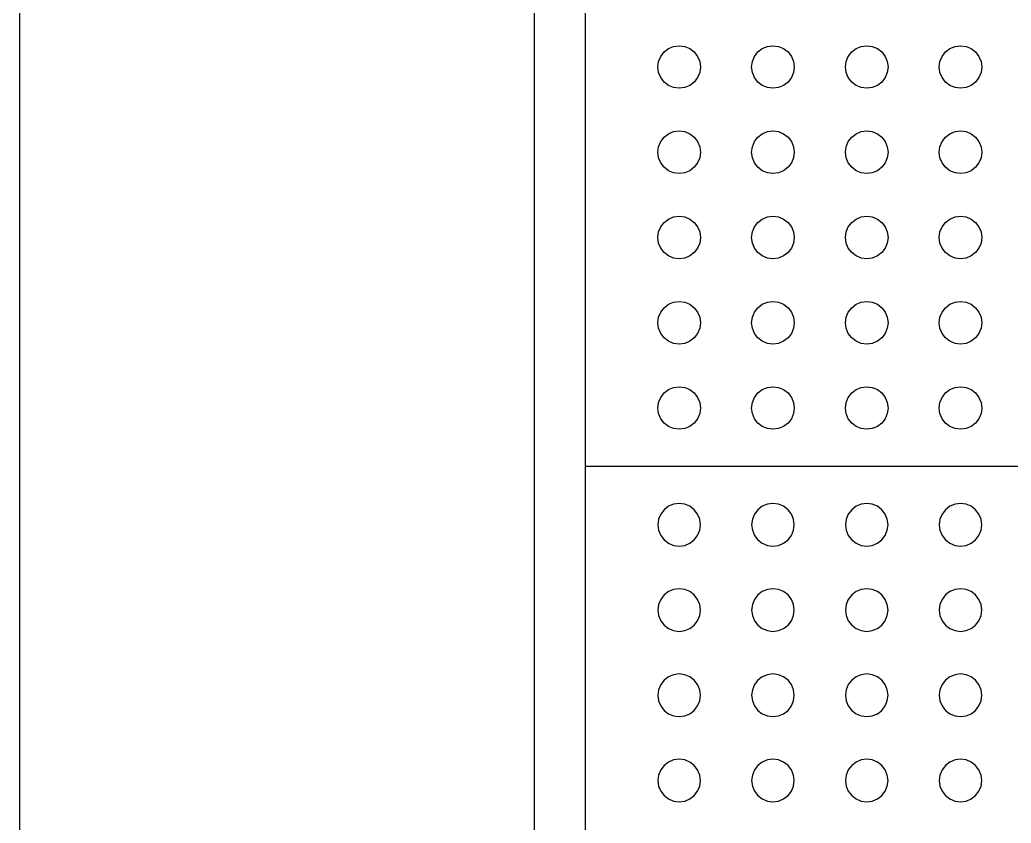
# Model space of a CAD drawing. Header units: millimetres. Extents: x 2562 to 7288, y 778 to 5635.
# Drawn here: x 5957.8 to 5981.05, y 1609.27 to 1628.12 of the extents above; entities that cross this region are included whole.
import ezdxf

# ---------------------------------------------------------------- set-up
doc = ezdxf.new("R2010")
doc.units = ezdxf.units.MM
for name, color, linetype in [('0-gnl-gor3', 252, 'Continuous'), ('2-tef-sabit', 251, 'Continuous'), ('IB- Bar Equipment', 7, 'Continuous')]:
    doc.layers.add(name, color=color, linetype=linetype)

# ---------------------------------------------------------------- blocks, each defined once
blk = doc.blocks.new('drip')
for p, q in [((68315.16, 2539.54), (68314.37, 2538.51)), ((68316.2, 2540.34), (68315.16, 2539.54)), ((68317.4, 2540.84), (68316.2, 2540.34)), ((68318.7, 2541.01), (68317.4, 2540.84)), ((68319.99, 2540.84), (68318.7, 2541.01)), ((68321.2, 2540.34), (68319.99, 2540.84)), ((68322.23, 2539.54), (68321.2, 2540.34)), ((68323.03, 2538.51), (68322.23, 2539.54)), ((68335.16, 2539.54), (68334.37, 2538.51)), ((68336.2, 2540.34), (68335.16, 2539.54)), ((68337.4, 2540.84), (68336.2, 2540.34)), ((68338.7, 2541.01), (68337.4, 2540.84)), ((68339.99, 2540.84), (68338.7, 2541.01)), ((68341.2, 2540.34), (68339.99, 2540.84)), ((68342.23, 2539.54), (68341.2, 2540.34)), ((68343.03, 2538.51), (68342.23, 2539.54)), ((68355.16, 2539.54), (68354.37, 2538.51)), ((68356.2, 2540.34), (68355.16, 2539.54)), ((68357.4, 2540.84), (68356.2, 2540.34)), ((68358.7, 2541.01), (68357.4, 2540.84)), ((68359.99, 2540.84), (68358.7, 2541.01)), ((68361.2, 2540.34), (68359.99, 2540.84)), ((68362.23, 2539.54), (68361.2, 2540.34)), ((68363.03, 2538.51), (68362.23, 2539.54)), ((68375.16, 2539.54), (68374.37, 2538.51)), ((68376.2, 2540.34), (68375.16, 2539.54)), ((68377.4, 2540.84), (68376.2, 2540.34)), ((68378.7, 2541.01), (68377.4, 2540.84)), ((68379.99, 2540.84), (68378.7, 2541.01)), ((68381.2, 2540.34), (68379.99, 2540.84)), ((68382.23, 2539.54), (68381.2, 2540.34)), ((68383.03, 2538.51), (68382.23, 2539.54)), ((68401.76, 2538.51), (68402.56, 2539.54)), ((68402.56, 2539.54), (68403.59, 2540.34)), ((68403.59, 2540.34), (68404.8, 2540.84)), ((68404.8, 2540.84), (68406.09, 2541.01)), ((68406.09, 2541.01), (68407.39, 2540.84)), ((68407.39, 2540.84), (68408.59, 2540.34)), ((68408.59, 2540.34), (68409.63, 2539.54)), ((68409.63, 2539.54), (68410.42, 2538.51)), ((68421.76, 2538.51), (68422.56, 2539.54)), ((68422.56, 2539.54), (68423.59, 2540.34)), ((68423.59, 2540.34), (68424.8, 2540.84)), ((68424.8, 2540.84), (68426.09, 2541.01)), ((68426.09, 2541.01), (68427.39, 2540.84)), ((68427.39, 2540.84), (68428.59, 2540.34)), ((68428.59, 2540.34), (68429.63, 2539.54)), ((68429.63, 2539.54), (68430.42, 2538.51)), ((68441.76, 2538.51), (68442.56, 2539.54)), ((68442.56, 2539.54), (68443.59, 2540.34)), ((68443.59, 2540.34), (68444.8, 2540.84)), ((68444.8, 2540.84), (68446.09, 2541.01)), ((68446.09, 2541.01), (68447.39, 2540.84)), ((68447.39, 2540.84), (68448.59, 2540.34)), ((68448.59, 2540.34), (68449.63, 2539.54)), ((68449.63, 2539.54), (68450.42, 2538.51)), ((68461.76, 2538.51), (68462.56, 2539.54)), ((68462.56, 2539.54), (68463.59, 2540.34)), ((68463.59, 2540.34), (68464.8, 2540.84)), ((68464.8, 2540.84), (68466.09, 2541.01)), ((68466.09, 2541.01), (68467.39, 2540.84)), ((68467.39, 2540.84), (68468.59, 2540.34)), ((68468.59, 2540.34), (68469.63, 2539.54)), ((68469.63, 2539.54), (68470.42, 2538.51)), ((68481.76, 2538.51), (68482.56, 2539.54)), ((68482.56, 2539.54), (68483.59, 2540.34)), ((68483.59, 2540.34), (68484.8, 2540.84)), ((68484.8, 2540.84), (68486.09, 2541.01)), ((68486.09, 2541.01), (68487.39, 2540.84)), ((68487.39, 2540.84), (68488.59, 2540.34)), ((68488.59, 2540.34), (68489.63, 2539.54)), ((68489.63, 2539.54), (68490.42, 2538.51)), ((68313.87, 2537.3), (68313.7, 2536.01)), ((68314.37, 2538.51), (68313.87, 2537.3)), ((68323.53, 2537.3), (68323.03, 2538.51)), ((68323.7, 2536.01), (68323.53, 2537.3)), ((68333.87, 2537.3), (68333.7, 2536.01)), ((68334.37, 2538.51), (68333.87, 2537.3)), ((68343.53, 2537.3), (68343.03, 2538.51)), ((68343.7, 2536.01), (68343.53, 2537.3)), ((68353.87, 2537.3), (68353.7, 2536.01)), ((68354.37, 2538.51), (68353.87, 2537.3)), ((68363.53, 2537.3), (68363.03, 2538.51)), ((68363.7, 2536.01), (68363.53, 2537.3)), ((68373.87, 2537.3), (68373.7, 2536.01)), ((68374.37, 2538.51), (68373.87, 2537.3)), ((68383.53, 2537.3), (68383.03, 2538.51)), ((68383.7, 2536.01), (68383.53, 2537.3)), ((68401.09, 2536.01), (68401.26, 2537.3)), ((68401.26, 2537.3), (68401.76, 2538.51)), ((68410.42, 2538.51), (68410.92, 2537.3)), ((68410.92, 2537.3), (68411.09, 2536.01)), ((68421.09, 2536.01), (68421.26, 2537.3)), ((68421.26, 2537.3), (68421.76, 2538.51)), ((68430.42, 2538.51), (68430.92, 2537.3)), ((68430.92, 2537.3), (68431.09, 2536.01)), ((68441.09, 2536.01), (68441.27, 2537.3)), ((68441.27, 2537.3), (68441.76, 2538.51)), ((68450.42, 2538.51), (68450.92, 2537.3)), ((68450.92, 2537.3), (68451.09, 2536.01)), ((68461.09, 2536.01), (68461.27, 2537.3)), ((68461.27, 2537.3), (68461.76, 2538.51)), ((68470.42, 2538.51), (68470.92, 2537.3)), ((68470.92, 2537.3), (68471.09, 2536.01)), ((68481.09, 2536.01), (68481.27, 2537.3)), ((68481.27, 2537.3), (68481.76, 2538.51)), ((68490.42, 2538.51), (68490.92, 2537.3)), ((68490.92, 2537.3), (68491.09, 2536.01)), ((68313.7, 2536.01), (68313.87, 2534.71)), ((68313.87, 2534.71), (68314.37, 2533.51)), ((68323.03, 2533.51), (68323.53, 2534.71)), ((68323.53, 2534.71), (68323.7, 2536.01)), ((68333.7, 2536.01), (68333.87, 2534.71)), ((68333.87, 2534.71), (68334.37, 2533.51)), ((68343.03, 2533.51), (68343.53, 2534.71)), ((68343.53, 2534.71), (68343.7, 2536.01)), ((68353.7, 2536.01), (68353.87, 2534.71)), ((68353.87, 2534.71), (68354.37, 2533.51)), ((68363.03, 2533.51), (68363.53, 2534.71)), ((68363.53, 2534.71), (68363.7, 2536.01)), ((68373.7, 2536.01), (68373.87, 2534.71)), ((68373.87, 2534.71), (68374.37, 2533.51)), ((68383.03, 2533.51), (68383.53, 2534.71)), ((68383.53, 2534.71), (68383.7, 2536.01)), ((68401.26, 2534.71), (68401.09, 2536.01)), ((68401.76, 2533.51), (68401.26, 2534.71)), ((68410.92, 2534.71), (68410.42, 2533.51)), ((68411.09, 2536.01), (68410.92, 2534.71)), ((68421.26, 2534.71), (68421.09, 2536.01)), ((68421.76, 2533.51), (68421.26, 2534.71)), ((68430.92, 2534.71), (68430.42, 2533.51)), ((68431.09, 2536.01), (68430.92, 2534.71)), ((68441.27, 2534.71), (68441.09, 2536.01)), ((68441.76, 2533.51), (68441.27, 2534.71)), ((68450.92, 2534.71), (68450.42, 2533.51)), ((68451.09, 2536.01), (68450.92, 2534.71)), ((68461.27, 2534.71), (68461.09, 2536.01)), ((68461.76, 2533.51), (68461.27, 2534.71)), ((68470.92, 2534.71), (68470.42, 2533.51)), ((68471.09, 2536.01), (68470.92, 2534.71)), ((68481.27, 2534.71), (68481.09, 2536.01)), ((68481.76, 2533.51), (68481.27, 2534.71)), ((68490.92, 2534.71), (68490.42, 2533.51)), ((68491.09, 2536.01), (68490.92, 2534.71)), ((68314.37, 2533.51), (68315.16, 2532.47)), ((68315.16, 2532.47), (68316.2, 2531.68)), ((68321.2, 2531.68), (68322.23, 2532.47)), ((68322.23, 2532.47), (68323.03, 2533.51)), ((68334.37, 2533.51), (68335.16, 2532.47)), ((68335.16, 2532.47), (68336.2, 2531.68)), ((68341.2, 2531.68), (68342.23, 2532.47)), ((68342.23, 2532.47), (68343.03, 2533.51)), ((68354.37, 2533.51), (68355.16, 2532.47)), ((68355.16, 2532.47), (68356.2, 2531.68)), ((68361.2, 2531.68), (68362.23, 2532.47)), ((68362.23, 2532.47), (68363.03, 2533.51)), ((68374.37, 2533.51), (68375.16, 2532.47)), ((68375.16, 2532.47), (68376.2, 2531.68)), ((68381.2, 2531.68), (68382.23, 2532.47)), ((68382.23, 2532.47), (68383.03, 2533.51)), ((68402.56, 2532.47), (68401.76, 2533.51)), ((68403.59, 2531.68), (68402.56, 2532.47)), ((68409.63, 2532.47), (68408.59, 2531.68)), ((68410.42, 2533.51), (68409.63, 2532.47)), ((68422.56, 2532.47), (68421.76, 2533.51)), ((68423.59, 2531.68), (68422.56, 2532.47)), ((68429.63, 2532.47), (68428.59, 2531.68)), ((68430.42, 2533.51), (68429.63, 2532.47)), ((68442.56, 2532.47), (68441.76, 2533.51)), ((68443.59, 2531.68), (68442.56, 2532.47)), ((68449.63, 2532.47), (68448.59, 2531.68)), ((68450.42, 2533.51), (68449.63, 2532.47)), ((68462.56, 2532.47), (68461.76, 2533.51)), ((68463.59, 2531.68), (68462.56, 2532.47)), ((68469.63, 2532.47), (68468.59, 2531.68)), ((68470.42, 2533.51), (68469.63, 2532.47)), ((68482.56, 2532.47), (68481.76, 2533.51)), ((68483.59, 2531.68), (68482.56, 2532.47)), ((68489.63, 2532.47), (68488.59, 2531.68)), ((68490.42, 2533.51), (68489.63, 2532.47)), ((68316.2, 2531.68), (68317.4, 2531.18)), ((68317.4, 2531.18), (68318.7, 2531.01)), ((68318.7, 2531.01), (68319.99, 2531.18)), ((68319.99, 2531.18), (68321.2, 2531.68)), ((68336.2, 2531.68), (68337.4, 2531.18)), ((68337.4, 2531.18), (68338.7, 2531.01)), ((68338.7, 2531.01), (68339.99, 2531.18)), ((68339.99, 2531.18), (68341.2, 2531.68)), ((68356.2, 2531.68), (68357.4, 2531.18)), ((68357.4, 2531.18), (68358.7, 2531.01)), ((68358.7, 2531.01), (68359.99, 2531.18)), ((68359.99, 2531.18), (68361.2, 2531.68)), ((68376.2, 2531.68), (68377.4, 2531.18)), ((68377.4, 2531.18), (68378.7, 2531.01)), ((68378.7, 2531.01), (68379.99, 2531.18)), ((68379.99, 2531.18), (68381.2, 2531.68)), ((68404.8, 2531.18), (68403.59, 2531.68)), ((68406.09, 2531.01), (68404.8, 2531.18)), ((68407.39, 2531.18), (68406.09, 2531.01)), ((68408.59, 2531.68), (68407.39, 2531.18)), ((68424.8, 2531.18), (68423.59, 2531.68)), ((68426.09, 2531.01), (68424.8, 2531.18)), ((68427.39, 2531.18), (68426.09, 2531.01)), ((68428.59, 2531.68), (68427.39, 2531.18)), ((68444.8, 2531.18), (68443.59, 2531.68)), ((68446.09, 2531.01), (68444.8, 2531.18)), ((68447.39, 2531.18), (68446.09, 2531.01)), ((68448.59, 2531.68), (68447.39, 2531.18)), ((68464.8, 2531.18), (68463.59, 2531.68)), ((68466.09, 2531.01), (68464.8, 2531.18)), ((68467.39, 2531.18), (68466.09, 2531.01)), ((68468.59, 2531.68), (68467.39, 2531.18)), ((68484.8, 2531.18), (68483.59, 2531.68)), ((68486.09, 2531.01), (68484.8, 2531.18)), ((68487.39, 2531.18), (68486.09, 2531.01)), ((68488.59, 2531.68), (68487.39, 2531.18)), ((68317.4, 2518.84), (68316.2, 2518.34)), ((68318.7, 2519.01), (68317.4, 2518.84)), ((68319.99, 2518.84), (68318.7, 2519.01)), ((68321.2, 2518.34), (68319.99, 2518.84)), ((68337.4, 2518.84), (68336.2, 2518.34)), ((68338.7, 2519.01), (68337.4, 2518.84)), ((68339.99, 2518.84), (68338.7, 2519.01)), ((68341.2, 2518.34), (68339.99, 2518.84)), ((68357.4, 2518.84), (68356.2, 2518.34)), ((68358.7, 2519.01), (68357.4, 2518.84)), ((68359.99, 2518.84), (68358.7, 2519.01)), ((68361.2, 2518.34), (68359.99, 2518.84)), ((68377.4, 2518.84), (68376.2, 2518.34)), ((68378.7, 2519.01), (68377.4, 2518.84)), ((68379.99, 2518.84), (68378.7, 2519.01)), ((68381.2, 2518.34), (68379.99, 2518.84)), ((68403.59, 2518.34), (68404.8, 2518.84)), ((68404.8, 2518.84), (68406.09, 2519.01)), ((68406.09, 2519.01), (68407.39, 2518.84)), ((68407.39, 2518.84), (68408.59, 2518.34)), ((68423.59, 2518.34), (68424.8, 2518.84)), ((68424.8, 2518.84), (68426.09, 2519.01)), ((68426.09, 2519.01), (68427.39, 2518.84)), ((68427.39, 2518.84), (68428.59, 2518.34)), ((68443.59, 2518.34), (68444.8, 2518.84)), ((68444.8, 2518.84), (68446.09, 2519.01)), ((68446.09, 2519.01), (68447.39, 2518.84)), ((68447.39, 2518.84), (68448.59, 2518.34)), ((68463.59, 2518.34), (68464.8, 2518.84)), ((68464.8, 2518.84), (68466.09, 2519.01)), ((68466.09, 2519.01), (68467.39, 2518.84)), ((68467.39, 2518.84), (68468.59, 2518.34)), ((68483.59, 2518.34), (68484.8, 2518.84)), ((68484.8, 2518.84), (68486.09, 2519.01)), ((68486.09, 2519.01), (68487.39, 2518.84)), ((68487.39, 2518.84), (68488.59, 2518.34)), ((68314.37, 2516.51), (68313.87, 2515.3)), ((68315.16, 2517.54), (68314.37, 2516.51)), ((68316.2, 2518.34), (68315.16, 2517.54)), ((68322.23, 2517.54), (68321.2, 2518.34)), ((68323.03, 2516.51), (68322.23, 2517.54)), ((68323.53, 2515.3), (68323.03, 2516.51)), ((68334.37, 2516.51), (68333.87, 2515.3)), ((68335.16, 2517.54), (68334.37, 2516.51)), ((68336.2, 2518.34), (68335.16, 2517.54)), ((68342.23, 2517.54), (68341.2, 2518.34)), ((68343.03, 2516.51), (68342.23, 2517.54)), ((68343.53, 2515.3), (68343.03, 2516.51)), ((68354.37, 2516.51), (68353.87, 2515.3)), ((68355.16, 2517.54), (68354.37, 2516.51)), ((68356.2, 2518.34), (68355.16, 2517.54)), ((68362.23, 2517.54), (68361.2, 2518.34)), ((68363.03, 2516.51), (68362.23, 2517.54)), ((68363.53, 2515.3), (68363.03, 2516.51)), ((68374.37, 2516.51), (68373.87, 2515.3)), ((68375.16, 2517.54), (68374.37, 2516.51)), ((68376.2, 2518.34), (68375.16, 2517.54)), ((68382.23, 2517.54), (68381.2, 2518.34)), ((68383.03, 2516.51), (68382.23, 2517.54)), ((68383.53, 2515.3), (68383.03, 2516.51)), ((68401.26, 2515.3), (68401.76, 2516.51)), ((68401.76, 2516.51), (68402.56, 2517.54)), ((68402.56, 2517.54), (68403.59, 2518.34)), ((68408.59, 2518.34), (68409.63, 2517.54)), ((68409.63, 2517.54), (68410.42, 2516.51)), ((68410.42, 2516.51), (68410.92, 2515.3)), ((68421.26, 2515.3), (68421.76, 2516.51)), ((68421.76, 2516.51), (68422.56, 2517.54)), ((68422.56, 2517.54), (68423.59, 2518.34)), ((68428.59, 2518.34), (68429.63, 2517.54)), ((68429.63, 2517.54), (68430.42, 2516.51)), ((68430.42, 2516.51), (68430.92, 2515.3)), ((68441.27, 2515.3), (68441.76, 2516.51)), ((68441.76, 2516.51), (68442.56, 2517.54)), ((68442.56, 2517.54), (68443.59, 2518.34)), ((68448.59, 2518.34), (68449.63, 2517.54)), ((68449.63, 2517.54), (68450.42, 2516.51)), ((68450.42, 2516.51), (68450.92, 2515.3)), ((68461.27, 2515.3), (68461.76, 2516.51)), ((68461.76, 2516.51), (68462.56, 2517.54)), ((68462.56, 2517.54), (68463.59, 2518.34)), ((68468.59, 2518.34), (68469.63, 2517.54)), ((68469.63, 2517.54), (68470.42, 2516.51)), ((68470.42, 2516.51), (68470.92, 2515.3)), ((68481.27, 2515.3), (68481.76, 2516.51)), ((68481.76, 2516.51), (68482.56, 2517.54)), ((68482.56, 2517.54), (68483.59, 2518.34)), ((68488.59, 2518.34), (68489.63, 2517.54)), ((68489.63, 2517.54), (68490.42, 2516.51)), ((68490.42, 2516.51), (68490.92, 2515.3)), ((68313.87, 2515.3), (68313.7, 2514.01)), ((68313.7, 2514.01), (68313.87, 2512.71)), ((68323.7, 2514.01), (68323.53, 2515.3)), ((68323.53, 2512.71), (68323.7, 2514.01)), ((68333.87, 2515.3), (68333.7, 2514.01)), ((68333.7, 2514.01), (68333.87, 2512.71)), ((68343.7, 2514.01), (68343.53, 2515.3)), ((68343.53, 2512.71), (68343.7, 2514.01)), ((68353.87, 2515.3), (68353.7, 2514.01)), ((68353.7, 2514.01), (68353.87, 2512.71)), ((68363.7, 2514.01), (68363.53, 2515.3)), ((68363.53, 2512.71), (68363.7, 2514.01)), ((68373.87, 2515.3), (68373.7, 2514.01)), ((68373.7, 2514.01), (68373.87, 2512.71)), ((68383.7, 2514.01), (68383.53, 2515.3)), ((68383.53, 2512.71), (68383.7, 2514.01)), ((68401.09, 2514.01), (68401.26, 2515.3)), ((68401.26, 2512.71), (68401.09, 2514.01)), ((68410.92, 2515.3), (68411.09, 2514.01)), ((68411.09, 2514.01), (68410.92, 2512.71)), ((68421.09, 2514.01), (68421.26, 2515.3)), ((68421.26, 2512.71), (68421.09, 2514.01)), ((68430.92, 2515.3), (68431.09, 2514.01)), ((68431.09, 2514.01), (68430.92, 2512.71)), ((68441.09, 2514.01), (68441.27, 2515.3)), ((68441.27, 2512.71), (68441.09, 2514.01)), ((68450.92, 2515.3), (68451.09, 2514.01)), ((68451.09, 2514.01), (68450.92, 2512.71)), ((68461.09, 2514.01), (68461.27, 2515.3)), ((68461.27, 2512.71), (68461.09, 2514.01)), ((68470.92, 2515.3), (68471.09, 2514.01)), ((68471.09, 2514.01), (68470.92, 2512.71)), ((68481.09, 2514.01), (68481.27, 2515.3)), ((68481.27, 2512.71), (68481.09, 2514.01)), ((68490.92, 2515.3), (68491.09, 2514.01)), ((68491.09, 2514.01), (68490.92, 2512.71)), ((68313.87, 2512.71), (68314.37, 2511.51)), ((68314.37, 2511.51), (68315.16, 2510.47)), ((68322.23, 2510.47), (68323.03, 2511.51)), ((68323.03, 2511.51), (68323.53, 2512.71)), ((68333.87, 2512.71), (68334.37, 2511.51)), ((68334.37, 2511.51), (68335.16, 2510.47)), ((68342.23, 2510.47), (68343.03, 2511.51)), ((68343.03, 2511.51), (68343.53, 2512.71)), ((68353.87, 2512.71), (68354.37, 2511.51)), ((68354.37, 2511.51), (68355.16, 2510.47)), ((68362.23, 2510.47), (68363.03, 2511.51)), ((68363.03, 2511.51), (68363.53, 2512.71)), ((68373.87, 2512.71), (68374.37, 2511.51)), ((68374.37, 2511.51), (68375.16, 2510.47)), ((68382.23, 2510.47), (68383.03, 2511.51)), ((68383.03, 2511.51), (68383.53, 2512.71)), ((68401.76, 2511.51), (68401.26, 2512.71)), ((68402.56, 2510.47), (68401.76, 2511.51)), ((68410.42, 2511.51), (68409.63, 2510.47)), ((68410.92, 2512.71), (68410.42, 2511.51)), ((68421.76, 2511.51), (68421.26, 2512.71)), ((68422.56, 2510.47), (68421.76, 2511.51)), ((68430.42, 2511.51), (68429.63, 2510.47)), ((68430.92, 2512.71), (68430.42, 2511.51)), ((68441.76, 2511.51), (68441.27, 2512.71)), ((68442.56, 2510.47), (68441.76, 2511.51)), ((68450.42, 2511.51), (68449.63, 2510.47)), ((68450.92, 2512.71), (68450.42, 2511.51)), ((68461.76, 2511.51), (68461.27, 2512.71)), ((68462.56, 2510.47), (68461.76, 2511.51)), ((68470.42, 2511.51), (68469.63, 2510.47)), ((68470.92, 2512.71), (68470.42, 2511.51)), ((68481.76, 2511.51), (68481.27, 2512.71)), ((68482.56, 2510.47), (68481.76, 2511.51)), ((68490.42, 2511.51), (68489.63, 2510.47)), ((68490.92, 2512.71), (68490.42, 2511.51)), ((68315.16, 2510.47), (68316.2, 2509.68)), ((68316.2, 2509.68), (68317.4, 2509.18)), ((68317.4, 2509.18), (68318.7, 2509.01)), ((68318.7, 2509.01), (68319.99, 2509.18)), ((68319.99, 2509.18), (68321.2, 2509.68)), ((68321.2, 2509.68), (68322.23, 2510.47)), ((68335.16, 2510.47), (68336.2, 2509.68)), ((68336.2, 2509.68), (68337.4, 2509.18)), ((68337.4, 2509.18), (68338.7, 2509.01)), ((68338.7, 2509.01), (68339.99, 2509.18)), ((68339.99, 2509.18), (68341.2, 2509.68)), ((68341.2, 2509.68), (68342.23, 2510.47)), ((68355.16, 2510.47), (68356.2, 2509.68)), ((68356.2, 2509.68), (68357.4, 2509.18)), ((68357.4, 2509.18), (68358.7, 2509.01)), ((68358.7, 2509.01), (68359.99, 2509.18)), ((68359.99, 2509.18), (68361.2, 2509.68)), ((68361.2, 2509.68), (68362.23, 2510.47)), ((68375.16, 2510.47), (68376.2, 2509.68)), ((68376.2, 2509.68), (68377.4, 2509.18)), ((68377.4, 2509.18), (68378.7, 2509.01)), ((68378.7, 2509.01), (68379.99, 2509.18)), ((68379.99, 2509.18), (68381.2, 2509.68)), ((68381.2, 2509.68), (68382.23, 2510.47)), ((68403.59, 2509.68), (68402.56, 2510.47)), ((68404.8, 2509.18), (68403.59, 2509.68)), ((68406.09, 2509.01), (68404.8, 2509.18)), ((68407.39, 2509.18), (68406.09, 2509.01)), ((68408.59, 2509.68), (68407.39, 2509.18)), ((68409.63, 2510.47), (68408.59, 2509.68)), ((68423.59, 2509.68), (68422.56, 2510.47)), ((68424.8, 2509.18), (68423.59, 2509.68)), ((68426.09, 2509.01), (68424.8, 2509.18)), ((68427.39, 2509.18), (68426.09, 2509.01)), ((68428.59, 2509.68), (68427.39, 2509.18)), ((68429.63, 2510.47), (68428.59, 2509.68)), ((68443.59, 2509.68), (68442.56, 2510.47)), ((68444.8, 2509.18), (68443.59, 2509.68)), ((68446.09, 2509.01), (68444.8, 2509.18)), ((68447.39, 2509.18), (68446.09, 2509.01)), ((68448.59, 2509.68), (68447.39, 2509.18)), ((68449.63, 2510.47), (68448.59, 2509.68)), ((68463.59, 2509.68), (68462.56, 2510.47)), ((68464.8, 2509.18), (68463.59, 2509.68)), ((68466.09, 2509.01), (68464.8, 2509.18)), ((68467.39, 2509.18), (68466.09, 2509.01)), ((68468.59, 2509.68), (68467.39, 2509.18)), ((68469.63, 2510.47), (68468.59, 2509.68)), ((68483.59, 2509.68), (68482.56, 2510.47)), ((68484.8, 2509.18), (68483.59, 2509.68)), ((68486.09, 2509.01), (68484.8, 2509.18)), ((68487.39, 2509.18), (68486.09, 2509.01)), ((68488.59, 2509.68), (68487.39, 2509.18)), ((68489.63, 2510.47), (68488.59, 2509.68)), ((68315.16, 2495.54), (68314.37, 2494.51)), ((68316.2, 2496.34), (68315.16, 2495.54)), ((68317.4, 2496.84), (68316.2, 2496.34)), ((68318.7, 2497.01), (68317.4, 2496.84)), ((68319.99, 2496.84), (68318.7, 2497.01)), ((68321.2, 2496.34), (68319.99, 2496.84)), ((68322.23, 2495.54), (68321.2, 2496.34)), ((68323.03, 2494.51), (68322.23, 2495.54)), ((68335.16, 2495.54), (68334.37, 2494.51)), ((68336.2, 2496.34), (68335.16, 2495.54)), ((68337.4, 2496.84), (68336.2, 2496.34)), ((68338.7, 2497.01), (68337.4, 2496.84)), ((68339.99, 2496.84), (68338.7, 2497.01)), ((68341.2, 2496.34), (68339.99, 2496.84)), ((68342.23, 2495.54), (68341.2, 2496.34)), ((68343.03, 2494.51), (68342.23, 2495.54)), ((68355.16, 2495.54), (68354.37, 2494.51)), ((68356.2, 2496.34), (68355.16, 2495.54)), ((68357.4, 2496.84), (68356.2, 2496.34)), ((68358.7, 2497.01), (68357.4, 2496.84)), ((68359.99, 2496.84), (68358.7, 2497.01)), ((68361.2, 2496.34), (68359.99, 2496.84)), ((68362.23, 2495.54), (68361.2, 2496.34)), ((68363.03, 2494.51), (68362.23, 2495.54)), ((68375.16, 2495.54), (68374.37, 2494.51)), ((68376.2, 2496.34), (68375.16, 2495.54)), ((68377.4, 2496.84), (68376.2, 2496.34)), ((68378.7, 2497.01), (68377.4, 2496.84)), ((68379.99, 2496.84), (68378.7, 2497.01)), ((68381.2, 2496.34), (68379.99, 2496.84)), ((68382.23, 2495.54), (68381.2, 2496.34)), ((68383.03, 2494.51), (68382.23, 2495.54)), ((68401.76, 2494.51), (68402.56, 2495.54)), ((68402.56, 2495.54), (68403.59, 2496.34)), ((68403.59, 2496.34), (68404.8, 2496.84)), ((68404.8, 2496.84), (68406.09, 2497.01)), ((68406.09, 2497.01), (68407.39, 2496.84)), ((68407.39, 2496.84), (68408.59, 2496.34)), ((68408.59, 2496.34), (68409.63, 2495.54)), ((68409.63, 2495.54), (68410.42, 2494.51)), ((68421.76, 2494.51), (68422.56, 2495.54)), ((68422.56, 2495.54), (68423.59, 2496.34)), ((68423.59, 2496.34), (68424.8, 2496.84)), ((68424.8, 2496.84), (68426.09, 2497.01)), ((68426.09, 2497.01), (68427.39, 2496.84)), ((68427.39, 2496.84), (68428.59, 2496.34)), ((68428.59, 2496.34), (68429.63, 2495.54)), ((68429.63, 2495.54), (68430.42, 2494.51)), ((68441.76, 2494.51), (68442.56, 2495.54)), ((68442.56, 2495.54), (68443.59, 2496.34)), ((68443.59, 2496.34), (68444.8, 2496.84)), ((68444.8, 2496.84), (68446.09, 2497.01)), ((68446.09, 2497.01), (68447.39, 2496.84)), ((68447.39, 2496.84), (68448.59, 2496.34)), ((68448.59, 2496.34), (68449.63, 2495.54)), ((68449.63, 2495.54), (68450.42, 2494.51)), ((68461.76, 2494.51), (68462.56, 2495.54)), ((68462.56, 2495.54), (68463.59, 2496.34)), ((68463.59, 2496.34), (68464.8, 2496.84)), ((68464.8, 2496.84), (68466.09, 2497.01)), ((68466.09, 2497.01), (68467.39, 2496.84)), ((68467.39, 2496.84), (68468.59, 2496.34)), ((68468.59, 2496.34), (68469.63, 2495.54)), ((68469.63, 2495.54), (68470.42, 2494.51)), ((68481.76, 2494.51), (68482.56, 2495.54)), ((68482.56, 2495.54), (68483.59, 2496.34)), ((68483.59, 2496.34), (68484.8, 2496.84)), ((68484.8, 2496.84), (68486.09, 2497.01)), ((68486.09, 2497.01), (68487.39, 2496.84)), ((68487.39, 2496.84), (68488.59, 2496.34)), ((68488.59, 2496.34), (68489.63, 2495.54)), ((68489.63, 2495.54), (68490.42, 2494.51)), ((68313.87, 2493.3), (68313.7, 2492.01)), ((68314.37, 2494.51), (68313.87, 2493.3)), ((68323.53, 2493.3), (68323.03, 2494.51)), ((68323.7, 2492.01), (68323.53, 2493.3)), ((68333.87, 2493.3), (68333.7, 2492.01)), ((68334.37, 2494.51), (68333.87, 2493.3)), ((68343.53, 2493.3), (68343.03, 2494.51)), ((68343.7, 2492.01), (68343.53, 2493.3)), ((68353.87, 2493.3), (68353.7, 2492.01)), ((68354.37, 2494.51), (68353.87, 2493.3)), ((68363.53, 2493.3), (68363.03, 2494.51)), ((68363.7, 2492.01), (68363.53, 2493.3)), ((68373.87, 2493.3), (68373.7, 2492.01)), ((68374.37, 2494.51), (68373.87, 2493.3)), ((68383.53, 2493.3), (68383.03, 2494.51)), ((68383.7, 2492.01), (68383.53, 2493.3)), ((68401.09, 2492.01), (68401.26, 2493.3)), ((68401.26, 2493.3), (68401.76, 2494.51)), ((68410.42, 2494.51), (68410.92, 2493.3)), ((68410.92, 2493.3), (68411.09, 2492.01)), ((68421.09, 2492.01), (68421.26, 2493.3)), ((68421.26, 2493.3), (68421.76, 2494.51)), ((68430.42, 2494.51), (68430.92, 2493.3)), ((68430.92, 2493.3), (68431.09, 2492.01)), ((68441.09, 2492.01), (68441.27, 2493.3)), ((68441.27, 2493.3), (68441.76, 2494.51)), ((68450.42, 2494.51), (68450.92, 2493.3)), ((68450.92, 2493.3), (68451.09, 2492.01)), ((68461.09, 2492.01), (68461.27, 2493.3)), ((68461.27, 2493.3), (68461.76, 2494.51)), ((68470.42, 2494.51), (68470.92, 2493.3)), ((68470.92, 2493.3), (68471.09, 2492.01)), ((68481.09, 2492.01), (68481.27, 2493.3)), ((68481.27, 2493.3), (68481.76, 2494.51)), ((68490.42, 2494.51), (68490.92, 2493.3)), ((68490.92, 2493.3), (68491.09, 2492.01)), ((68313.7, 2492.01), (68313.87, 2490.71)), ((68313.87, 2490.71), (68314.37, 2489.51)), ((68323.03, 2489.51), (68323.53, 2490.71)), ((68323.53, 2490.71), (68323.7, 2492.01)), ((68333.7, 2492.01), (68333.87, 2490.71)), ((68333.87, 2490.71), (68334.37, 2489.51)), ((68343.03, 2489.51), (68343.53, 2490.71)), ((68343.53, 2490.71), (68343.7, 2492.01)), ((68353.7, 2492.01), (68353.87, 2490.71)), ((68353.87, 2490.71), (68354.37, 2489.51)), ((68363.03, 2489.51), (68363.53, 2490.71)), ((68363.53, 2490.71), (68363.7, 2492.01)), ((68373.7, 2492.01), (68373.87, 2490.71)), ((68373.87, 2490.71), (68374.37, 2489.51)), ((68383.03, 2489.51), (68383.53, 2490.71)), ((68383.53, 2490.71), (68383.7, 2492.01)), ((68401.26, 2490.71), (68401.09, 2492.01)), ((68401.76, 2489.51), (68401.26, 2490.71)), ((68410.92, 2490.71), (68410.42, 2489.51)), ((68411.09, 2492.01), (68410.92, 2490.71)), ((68421.26, 2490.71), (68421.09, 2492.01)), ((68421.76, 2489.51), (68421.26, 2490.71)), ((68430.92, 2490.71), (68430.42, 2489.51)), ((68431.09, 2492.01), (68430.92, 2490.71)), ((68441.27, 2490.71), (68441.09, 2492.01)), ((68441.76, 2489.51), (68441.27, 2490.71)), ((68450.92, 2490.71), (68450.42, 2489.51)), ((68451.09, 2492.01), (68450.92, 2490.71)), ((68461.27, 2490.71), (68461.09, 2492.01)), ((68461.76, 2489.51), (68461.27, 2490.71)), ((68470.92, 2490.71), (68470.42, 2489.51)), ((68471.09, 2492.01), (68470.92, 2490.71)), ((68481.27, 2490.71), (68481.09, 2492.01)), ((68481.76, 2489.51), (68481.27, 2490.71)), ((68490.92, 2490.71), (68490.42, 2489.51)), ((68491.09, 2492.01), (68490.92, 2490.71)), ((68314.37, 2489.51), (68315.16, 2488.47)), ((68315.16, 2488.47), (68316.2, 2487.68)), ((68321.2, 2487.68), (68322.23, 2488.47)), ((68322.23, 2488.47), (68323.03, 2489.51)), ((68334.37, 2489.51), (68335.16, 2488.47)), ((68335.16, 2488.47), (68336.2, 2487.68)), ((68341.2, 2487.68), (68342.23, 2488.47)), ((68342.23, 2488.47), (68343.03, 2489.51)), ((68354.37, 2489.51), (68355.16, 2488.47)), ((68355.16, 2488.47), (68356.2, 2487.68)), ((68361.2, 2487.68), (68362.23, 2488.47)), ((68362.23, 2488.47), (68363.03, 2489.51)), ((68374.37, 2489.51), (68375.16, 2488.47)), ((68375.16, 2488.47), (68376.2, 2487.68)), ((68381.2, 2487.68), (68382.23, 2488.47)), ((68382.23, 2488.47), (68383.03, 2489.51)), ((68402.56, 2488.47), (68401.76, 2489.51)), ((68403.59, 2487.68), (68402.56, 2488.47)), ((68409.63, 2488.47), (68408.59, 2487.68)), ((68410.42, 2489.51), (68409.63, 2488.47)), ((68422.56, 2488.47), (68421.76, 2489.51)), ((68423.59, 2487.68), (68422.56, 2488.47)), ((68429.63, 2488.47), (68428.59, 2487.68)), ((68430.42, 2489.51), (68429.63, 2488.47)), ((68442.56, 2488.47), (68441.76, 2489.51)), ((68443.59, 2487.68), (68442.56, 2488.47)), ((68449.63, 2488.47), (68448.59, 2487.68)), ((68450.42, 2489.51), (68449.63, 2488.47)), ((68462.56, 2488.47), (68461.76, 2489.51)), ((68463.59, 2487.68), (68462.56, 2488.47)), ((68469.63, 2488.47), (68468.59, 2487.68)), ((68470.42, 2489.51), (68469.63, 2488.47)), ((68482.56, 2488.47), (68481.76, 2489.51)), ((68483.59, 2487.68), (68482.56, 2488.47)), ((68489.63, 2488.47), (68488.59, 2487.68)), ((68490.42, 2489.51), (68489.63, 2488.47)), ((68316.2, 2487.68), (68317.4, 2487.18)), ((68317.4, 2487.18), (68318.7, 2487.01)), ((68318.7, 2487.01), (68319.99, 2487.18)), ((68319.99, 2487.18), (68321.2, 2487.68)), ((68336.2, 2487.68), (68337.4, 2487.18)), ((68337.4, 2487.18), (68338.7, 2487.01)), ((68338.7, 2487.01), (68339.99, 2487.18)), ((68339.99, 2487.18), (68341.2, 2487.68)), ((68356.2, 2487.68), (68357.4, 2487.18)), ((68357.4, 2487.18), (68358.7, 2487.01)), ((68358.7, 2487.01), (68359.99, 2487.18)), ((68359.99, 2487.18), (68361.2, 2487.68)), ((68376.2, 2487.68), (68377.4, 2487.18)), ((68377.4, 2487.18), (68378.7, 2487.01)), ((68378.7, 2487.01), (68379.99, 2487.18)), ((68379.99, 2487.18), (68381.2, 2487.68)), ((68404.8, 2487.18), (68403.59, 2487.68)), ((68406.09, 2487.01), (68404.8, 2487.18)), ((68407.39, 2487.18), (68406.09, 2487.01)), ((68408.59, 2487.68), (68407.39, 2487.18)), ((68424.8, 2487.18), (68423.59, 2487.68)), ((68426.09, 2487.01), (68424.8, 2487.18)), ((68427.39, 2487.18), (68426.09, 2487.01)), ((68428.59, 2487.68), (68427.39, 2487.18)), ((68444.8, 2487.18), (68443.59, 2487.68)), ((68446.09, 2487.01), (68444.8, 2487.18)), ((68447.39, 2487.18), (68446.09, 2487.01)), ((68448.59, 2487.68), (68447.39, 2487.18)), ((68464.8, 2487.18), (68463.59, 2487.68)), ((68466.09, 2487.01), (68464.8, 2487.18)), ((68467.39, 2487.18), (68466.09, 2487.01)), ((68468.59, 2487.68), (68467.39, 2487.18)), ((68484.8, 2487.18), (68483.59, 2487.68)), ((68486.09, 2487.01), (68484.8, 2487.18)), ((68487.39, 2487.18), (68486.09, 2487.01)), ((68488.59, 2487.68), (68487.39, 2487.18)), ((68316.2, 2474.34), (68315.16, 2473.54)), ((68317.4, 2474.84), (68316.2, 2474.34)), ((68318.7, 2475.01), (68317.4, 2474.84)), ((68319.99, 2474.84), (68318.7, 2475.01)), ((68321.2, 2474.34), (68319.99, 2474.84)), ((68322.23, 2473.54), (68321.2, 2474.34)), ((68336.2, 2474.34), (68335.16, 2473.54)), ((68337.4, 2474.84), (68336.2, 2474.34)), ((68338.7, 2475.01), (68337.4, 2474.84)), ((68339.99, 2474.84), (68338.7, 2475.01)), ((68341.2, 2474.34), (68339.99, 2474.84)), ((68342.23, 2473.54), (68341.2, 2474.34)), ((68356.2, 2474.34), (68355.16, 2473.54)), ((68357.4, 2474.84), (68356.2, 2474.34)), ((68358.7, 2475.01), (68357.4, 2474.84)), ((68359.99, 2474.84), (68358.7, 2475.01)), ((68361.2, 2474.34), (68359.99, 2474.84)), ((68362.23, 2473.54), (68361.2, 2474.34)), ((68376.2, 2474.34), (68375.16, 2473.54)), ((68377.4, 2474.84), (68376.2, 2474.34)), ((68378.7, 2475.01), (68377.4, 2474.84)), ((68379.99, 2474.84), (68378.7, 2475.01)), ((68381.2, 2474.34), (68379.99, 2474.84)), ((68382.23, 2473.54), (68381.2, 2474.34)), ((68402.56, 2473.54), (68403.59, 2474.34)), ((68403.59, 2474.34), (68404.8, 2474.84)), ((68404.8, 2474.84), (68406.09, 2475.01)), ((68406.09, 2475.01), (68407.39, 2474.84)), ((68407.39, 2474.84), (68408.59, 2474.34)), ((68408.59, 2474.34), (68409.63, 2473.54)), ((68422.56, 2473.54), (68423.59, 2474.34)), ((68423.59, 2474.34), (68424.8, 2474.84)), ((68424.8, 2474.84), (68426.09, 2475.01)), ((68426.09, 2475.01), (68427.39, 2474.84)), ((68427.39, 2474.84), (68428.59, 2474.34)), ((68428.59, 2474.34), (68429.63, 2473.54)), ((68442.56, 2473.54), (68443.59, 2474.34)), ((68443.59, 2474.34), (68444.8, 2474.84)), ((68444.8, 2474.84), (68446.09, 2475.01)), ((68446.09, 2475.01), (68447.39, 2474.84)), ((68447.39, 2474.84), (68448.59, 2474.34)), ((68448.59, 2474.34), (68449.63, 2473.54)), ((68462.56, 2473.54), (68463.59, 2474.34)), ((68463.59, 2474.34), (68464.8, 2474.84)), ((68464.8, 2474.84), (68466.09, 2475.01)), ((68466.09, 2475.01), (68467.39, 2474.84)), ((68467.39, 2474.84), (68468.59, 2474.34)), ((68468.59, 2474.34), (68469.63, 2473.54)), ((68482.56, 2473.54), (68483.59, 2474.34)), ((68483.59, 2474.34), (68484.8, 2474.84)), ((68484.8, 2474.84), (68486.09, 2475.01)), ((68486.09, 2475.01), (68487.39, 2474.84)), ((68487.39, 2474.84), (68488.59, 2474.34)), ((68488.59, 2474.34), (68489.63, 2473.54)), ((68314.37, 2472.51), (68313.87, 2471.3)), ((68315.16, 2473.54), (68314.37, 2472.51)), ((68323.03, 2472.51), (68322.23, 2473.54)), ((68323.53, 2471.3), (68323.03, 2472.51)), ((68334.37, 2472.51), (68333.87, 2471.3)), ((68335.16, 2473.54), (68334.37, 2472.51)), ((68343.03, 2472.51), (68342.23, 2473.54)), ((68343.53, 2471.3), (68343.03, 2472.51)), ((68354.37, 2472.51), (68353.87, 2471.3)), ((68355.16, 2473.54), (68354.37, 2472.51)), ((68363.03, 2472.51), (68362.23, 2473.54)), ((68363.53, 2471.3), (68363.03, 2472.51)), ((68374.37, 2472.51), (68373.87, 2471.3)), ((68375.16, 2473.54), (68374.37, 2472.51)), ((68383.03, 2472.51), (68382.23, 2473.54)), ((68383.53, 2471.3), (68383.03, 2472.51)), ((68401.26, 2471.3), (68401.76, 2472.51)), ((68401.76, 2472.51), (68402.56, 2473.54)), ((68409.63, 2473.54), (68410.42, 2472.51)), ((68410.42, 2472.51), (68410.92, 2471.3)), ((68421.26, 2471.3), (68421.76, 2472.51)), ((68421.76, 2472.51), (68422.56, 2473.54)), ((68429.63, 2473.54), (68430.42, 2472.51)), ((68430.42, 2472.51), (68430.92, 2471.3)), ((68441.27, 2471.3), (68441.76, 2472.51)), ((68441.76, 2472.51), (68442.56, 2473.54)), ((68449.63, 2473.54), (68450.42, 2472.51)), ((68450.42, 2472.51), (68450.92, 2471.3)), ((68461.27, 2471.3), (68461.76, 2472.51)), ((68461.76, 2472.51), (68462.56, 2473.54)), ((68469.63, 2473.54), (68470.42, 2472.51)), ((68470.42, 2472.51), (68470.92, 2471.3)), ((68481.27, 2471.3), (68481.76, 2472.51)), ((68481.76, 2472.51), (68482.56, 2473.54)), ((68489.63, 2473.54), (68490.42, 2472.51)), ((68490.42, 2472.51), (68490.92, 2471.3)), ((68313.87, 2471.3), (68313.7, 2470.01)), ((68313.7, 2470.01), (68313.87, 2468.71)), ((68323.7, 2470.01), (68323.53, 2471.3)), ((68323.53, 2468.71), (68323.7, 2470.01)), ((68333.87, 2471.3), (68333.7, 2470.01)), ((68333.7, 2470.01), (68333.87, 2468.71)), ((68343.7, 2470.01), (68343.53, 2471.3)), ((68343.53, 2468.71), (68343.7, 2470.01)), ((68353.87, 2471.3), (68353.7, 2470.01)), ((68353.7, 2470.01), (68353.87, 2468.71)), ((68363.7, 2470.01), (68363.53, 2471.3)), ((68363.53, 2468.71), (68363.7, 2470.01)), ((68373.87, 2471.3), (68373.7, 2470.01)), ((68373.7, 2470.01), (68373.87, 2468.71)), ((68383.7, 2470.01), (68383.53, 2471.3)), ((68383.53, 2468.71), (68383.7, 2470.01)), ((68401.09, 2470.01), (68401.26, 2471.3)), ((68401.26, 2468.71), (68401.09, 2470.01)), ((68410.92, 2471.3), (68411.09, 2470.01)), ((68411.09, 2470.01), (68410.92, 2468.71)), ((68421.09, 2470.01), (68421.26, 2471.3)), ((68421.26, 2468.71), (68421.09, 2470.01)), ((68430.92, 2471.3), (68431.09, 2470.01)), ((68431.09, 2470.01), (68430.92, 2468.71)), ((68441.09, 2470.01), (68441.27, 2471.3)), ((68441.27, 2468.71), (68441.09, 2470.01)), ((68450.92, 2471.3), (68451.09, 2470.01)), ((68451.09, 2470.01), (68450.92, 2468.71)), ((68461.09, 2470.01), (68461.27, 2471.3)), ((68461.27, 2468.71), (68461.09, 2470.01)), ((68470.92, 2471.3), (68471.09, 2470.01)), ((68471.09, 2470.01), (68470.92, 2468.71)), ((68481.09, 2470.01), (68481.27, 2471.3)), ((68481.27, 2468.71), (68481.09, 2470.01)), ((68490.92, 2471.3), (68491.09, 2470.01)), ((68491.09, 2470.01), (68490.92, 2468.71)), ((68313.87, 2468.71), (68314.37, 2467.51)), ((68314.37, 2467.51), (68315.16, 2466.47)), ((68322.23, 2466.47), (68323.03, 2467.51)), ((68323.03, 2467.51), (68323.53, 2468.71)), ((68333.87, 2468.71), (68334.37, 2467.51)), ((68334.37, 2467.51), (68335.16, 2466.47)), ((68342.23, 2466.47), (68343.03, 2467.51)), ((68343.03, 2467.51), (68343.53, 2468.71)), ((68353.87, 2468.71), (68354.37, 2467.51)), ((68354.37, 2467.51), (68355.16, 2466.47)), ((68362.23, 2466.47), (68363.03, 2467.51)), ((68363.03, 2467.51), (68363.53, 2468.71)), ((68373.87, 2468.71), (68374.37, 2467.51)), ((68374.37, 2467.51), (68375.16, 2466.47)), ((68382.23, 2466.47), (68383.03, 2467.51)), ((68383.03, 2467.51), (68383.53, 2468.71)), ((68401.76, 2467.51), (68401.26, 2468.71)), ((68402.56, 2466.47), (68401.76, 2467.51)), ((68410.42, 2467.51), (68409.63, 2466.47)), ((68410.92, 2468.71), (68410.42, 2467.51)), ((68421.76, 2467.51), (68421.26, 2468.71)), ((68422.56, 2466.47), (68421.76, 2467.51)), ((68430.42, 2467.51), (68429.63, 2466.47)), ((68430.92, 2468.71), (68430.42, 2467.51)), ((68441.76, 2467.51), (68441.27, 2468.71)), ((68442.56, 2466.47), (68441.76, 2467.51)), ((68450.42, 2467.51), (68449.63, 2466.47)), ((68450.92, 2468.71), (68450.42, 2467.51)), ((68461.76, 2467.51), (68461.27, 2468.71)), ((68462.56, 2466.47), (68461.76, 2467.51)), ((68470.42, 2467.51), (68469.63, 2466.47)), ((68470.92, 2468.71), (68470.42, 2467.51)), ((68481.76, 2467.51), (68481.27, 2468.71)), ((68482.56, 2466.47), (68481.76, 2467.51)), ((68490.42, 2467.51), (68489.63, 2466.47)), ((68490.92, 2468.71), (68490.42, 2467.51)), ((68315.16, 2466.47), (68316.2, 2465.68)), ((68316.2, 2465.68), (68317.4, 2465.18)), ((68317.4, 2465.18), (68318.7, 2465.01)), ((68318.7, 2465.01), (68319.99, 2465.18)), ((68319.99, 2465.18), (68321.2, 2465.68)), ((68321.2, 2465.68), (68322.23, 2466.47)), ((68335.16, 2466.47), (68336.2, 2465.68)), ((68336.2, 2465.68), (68337.4, 2465.18)), ((68337.4, 2465.18), (68338.7, 2465.01)), ((68338.7, 2465.01), (68339.99, 2465.18)), ((68339.99, 2465.18), (68341.2, 2465.68)), ((68341.2, 2465.68), (68342.23, 2466.47)), ((68355.16, 2466.47), (68356.2, 2465.68)), ((68356.2, 2465.68), (68357.4, 2465.18)), ((68357.4, 2465.18), (68358.7, 2465.01)), ((68358.7, 2465.01), (68359.99, 2465.18)), ((68359.99, 2465.18), (68361.2, 2465.68)), ((68361.2, 2465.68), (68362.23, 2466.47)), ((68375.16, 2466.47), (68376.2, 2465.68)), ((68376.2, 2465.68), (68377.4, 2465.18)), ((68377.4, 2465.18), (68378.7, 2465.01)), ((68378.7, 2465.01), (68379.99, 2465.18)), ((68379.99, 2465.18), (68381.2, 2465.68)), ((68381.2, 2465.68), (68382.23, 2466.47)), ((68403.59, 2465.68), (68402.56, 2466.47)), ((68404.8, 2465.18), (68403.59, 2465.68)), ((68406.09, 2465.01), (68404.8, 2465.18)), ((68407.39, 2465.18), (68406.09, 2465.01)), ((68408.59, 2465.68), (68407.39, 2465.18)), ((68409.63, 2466.47), (68408.59, 2465.68)), ((68423.59, 2465.68), (68422.56, 2466.47)), ((68424.8, 2465.18), (68423.59, 2465.68)), ((68426.09, 2465.01), (68424.8, 2465.18)), ((68427.39, 2465.18), (68426.09, 2465.01)), ((68428.59, 2465.68), (68427.39, 2465.18)), ((68429.63, 2466.47), (68428.59, 2465.68)), ((68443.59, 2465.68), (68442.56, 2466.47)), ((68444.8, 2465.18), (68443.59, 2465.68)), ((68446.09, 2465.01), (68444.8, 2465.18)), ((68447.39, 2465.18), (68446.09, 2465.01)), ((68448.59, 2465.68), (68447.39, 2465.18)), ((68449.63, 2466.47), (68448.59, 2465.68)), ((68463.59, 2465.68), (68462.56, 2466.47)), ((68464.8, 2465.18), (68463.59, 2465.68)), ((68466.09, 2465.01), (68464.8, 2465.18)), ((68467.39, 2465.18), (68466.09, 2465.01)), ((68468.59, 2465.68), (68467.39, 2465.18)), ((68469.63, 2466.47), (68468.59, 2465.68)), ((68483.59, 2465.68), (68482.56, 2466.47)), ((68484.8, 2465.18), (68483.59, 2465.68)), ((68486.09, 2465.01), (68484.8, 2465.18)), ((68487.39, 2465.18), (68486.09, 2465.01)), ((68488.59, 2465.68), (68487.39, 2465.18)), ((68489.63, 2466.47), (68488.59, 2465.68))]:
    blk.add_line(p, q)
at = {"layer": 'IB- Bar Equipment'}
for p, q in [((68692.4, 2570.01), (68092.4, 2570.01)), ((68104.4, 2558.01), (68680.4, 2558.01)), ((68392.4, 2381.95), (68392.4, 2558.01))]:
    blk.add_line(p, q, dxfattribs=at)
blk = doc.blocks.new('DELIUNIT')
at = {"layer": '0-gnl-gor3'}
blk.add_lwpolyline([(-214.998, 132.945), (-124.998, 132.945), (-124.998, 73.945), (-214.998, 73.945)], close=True, dxfattribs=at)
at = {"layer": '0-gnl-gor3', "xscale": 0.1, "yscale": 0.1, "zscale": 0.1, "rotation": 180}
blk.add_blockref('drip', (6667.197, 343.011), dxfattribs=at)

msp = doc.modelspace()

# ---------------------------------------------------------------- block references
at = {"layer": '2-tef-sabit', "rotation": 270}
msp.add_blockref('DELIUNIT', (5883.854, 1445.602), dxfattribs=at)

doc.saveas('drawing.dxf')
